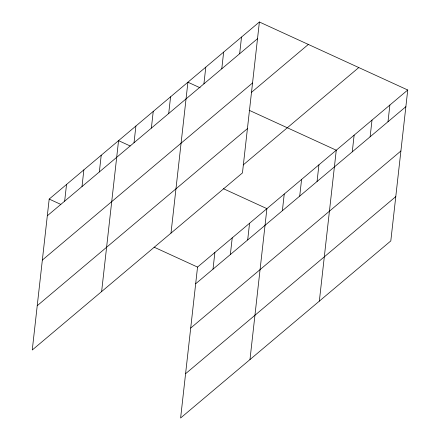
<?xml version="1.0" encoding="UTF-8"?>
<svg xmlns="http://www.w3.org/2000/svg" width="440" height="440" viewBox="0 0 440 440"><rect width="100%" height="100%" fill="white"/><g stroke="black" fill="none" stroke-linecap="round" stroke-linejoin="round"><path stroke-width="0.66" d="M259.386 22L49.192 199.078L32.263 349.998L242.457 172.92L259.386 22L407.737 90.002L390.808 240.922L180.615 418L197.544 267.08L407.737 90.002M64.663 201.157L66.534 184.47M82.005 186.549L83.875 169.862M99.347 171.941L101.217 155.254M101.629 291.561L118.558 140.641L130.185 145.97M134.024 142.725L135.9 126.033M151.365 128.112L153.241 111.425M168.707 113.504L170.583 96.817M170.995 233.129L187.919 82.209L200.162 87.819M203.918 83.842L205.788 67.155M221.782 68.794L223.652 52.102M213.01 269.159L214.88 252.472M239.652 53.741L241.522 37.054M230.351 254.551L232.221 237.864M247.693 239.943L249.563 223.251M249.975 359.563L266.904 208.643L223.46 188.727M282.375 210.722L284.245 194.035M299.717 196.114L301.587 179.427M317.059 181.506L318.929 164.819M319.341 301.131L336.27 150.211L249.178 110.286M352.264 151.844L354.134 135.157M370.128 136.796L372.004 120.104M387.998 121.743L389.868 105.056M47.322 215.771L257.516 38.687M42.35 260.062L252.549 82.984M251.592 92.252L308.341 44.44M37.235 305.701L247.429 128.623M243.172 164.956L358.782 67.562M195.668 283.767L405.861 106.689M190.702 328.064L400.895 150.986M185.581 373.703L395.775 196.625M49.192 199.078L60.819 204.407M154.094 247.165L197.544 267.08"/></g></svg>
